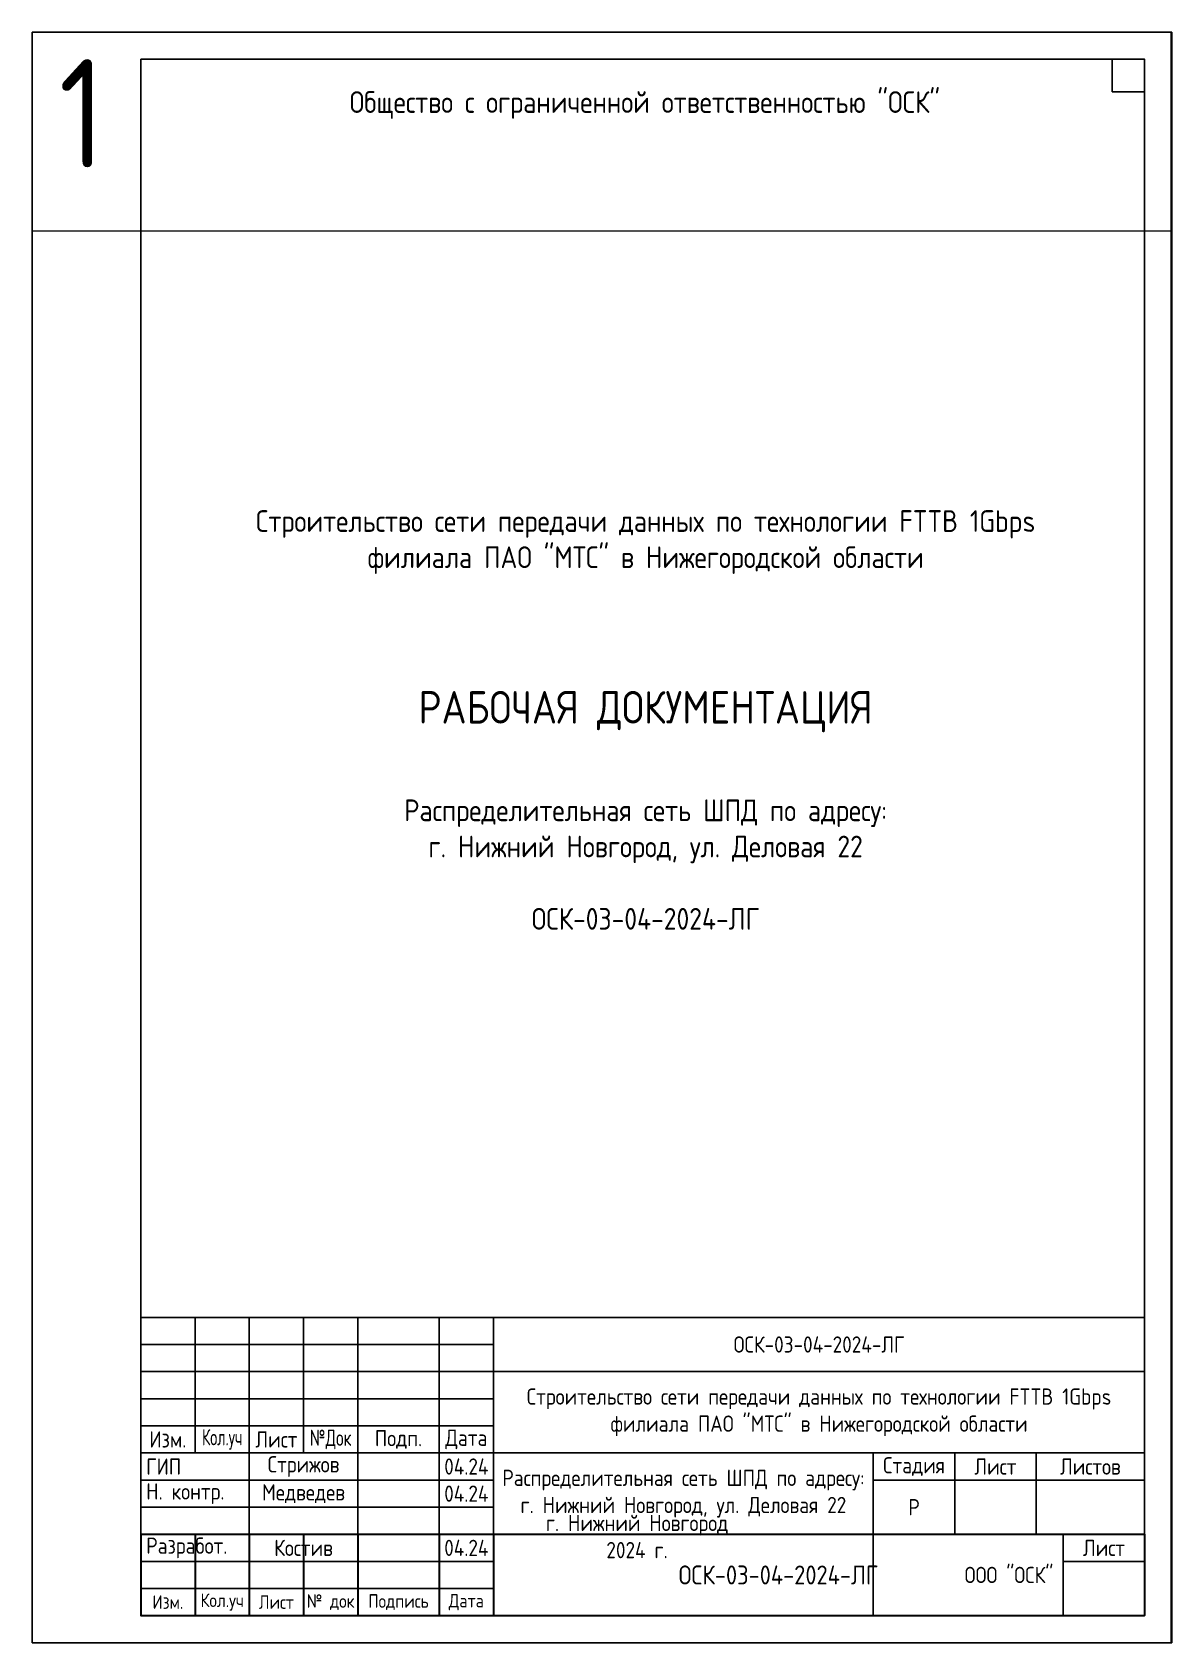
# Paper-space layout '1' of a CAD drawing. Extents: x 0 to 210, y 0 to 297.
# The model-space entities are those that its viewports show. They can reach past a viewport. Long polylines and large blocks are cut down to what shows.
import ezdxf

# ---------------------------------------------------------------- set-up
doc = ezdxf.new("R2010")
doc.units = 0
doc.header["$MEASUREMENT"] = 0
doc.layers.get('0').update_dxf_attribs({"linetype": 'CONTINUOUS'})
doc.layers.get('Defpoints').update_dxf_attribs({"linetype": 'CONTINUOUS'})
doc.layers.add('ВЭ', color=1, linetype='CONTINUOUS')
doc.styles.add('мой', font='', dxfattribs={"width": 0.9, "height": 3})
doc.styles.get('мой').set_extended_font_data('GOST Common')

# ---------------------------------------------------------------- blocks, each defined once
blk = doc.blocks.new('*T44')
at = {"color": 0, "linetype": 'ByBlock', "lineweight": -2, "transparency": 16777216}
for p, q in [((0, 0), (6, 0)), ((0, 0), (0, -6)), ((6, 0), (6, -6)), ((0, -6), (6, -6))]:
    blk.add_line(p, q, dxfattribs=at)
blk = doc.blocks.new('*T42')
at = {"color": 0, "linetype": 'ByBlock', "lineweight": -2, "transparency": 16777216}
for p, q in [((0, 0), (185, 0)), ((0, 0), (0, -55)), ((10, 0), (10, -25)), ((20, 0), (20, -55)), ((30, 0), (30, -25)), ((40, 0), (40, -55)), ((55, 0), (55, -55)), ((65, 0), (65, -55)), ((185, 0), (185, -55)), ((0, -5), (65, -5)), ((0, -10), (185, -10)), ((0, -15), (65, -15)), ((0, -20), (65, -20)), ((0, -25), (185, -25)), ((135, -25), (135, -55)), ((150, -25), (150, -40)), ((165, -25), (165, -40)), ((0, -30), (65, -30)), ((135, -30), (185, -30)), ((0, -35), (65, -35)), ((0, -40), (185, -40)), ((0, -45), (65, -45)), ((0, -50), (65, -50)), ((0, -55), (185, -55))]:
    blk.add_line(p, q, dxfattribs=at)
at = {"color": 0, "transparency": 16777216, "char_height": 3, "style": 'мой'}
for s, insert, width, attachment_point in [('ОСК-03-04-2024-ЛГ', (125, -5), 119, 5), ('Строительство сети передачи данных по технологии FTTB 1Gbps филиала ПАО "МТС" в Нижегородской области', (125, -17.5), 119, 5), ('{\\W0.7;Кол.уч}', (15, -22.5), 10, 5), ('{\\W0.75;№Док}', (35, -22.5), 10, 5), ('Подп.', (47.5, -22.5), 15, 5), ('Дата', (60, -22.5), 10, 5), ('Изм.', (5, -22.5), 10, 5), ('Лист', (25, -22.5), 9, 5), ('ГИП', (1, -27.5), 18, 4), ('Стрижов', (30, -27.5), 19, 5), ('04.24', (60, -27.5), 9, 5), ('Стадия', (142.5, -27.5), 14, 5), ('Лист', (157.5, -27.5), 14, 5), ('Листов', (175, -27.5), 19, 5), ('Распределительная сеть ШПД по адресу: г. Нижний Новгород, ул. Деловая 22 ', (100, -32.5), 69, 5), ('Н. контр.', (1, -32.5), 18, 4), ('Медведев', (30, -32.5), 19, 5), ('04.24', (60, -32.5), 9, 5), ('Р', (142.5, -35), 14, 5), ('Разработ.', (1, -42.5), 18, 4), ('Костив', (30, -42.5), 19, 5), ('04.24', (60, -42.5), 9, 5), ('ООО "ОСК"', (160, -47.5), 49, 5)]:
    blk.add_mtext(s, dxfattribs=dict(at, insert=insert, width=width, attachment_point=attachment_point))
blk = doc.blocks.new('*T43')
at = {"color": 0, "linetype": 'ByBlock', "lineweight": 30, "transparency": 16777216}
for p, q in [((0, 0), (185, 0)), ((0, 0), (0, -15)), ((10, 0), (10, -15)), ((20, 0), (20, -15)), ((30, 0), (30, -15)), ((40, 0), (40, -15)), ((55, 0), (55, -15)), ((65, 0), (65, -15)), ((185, 0), (185, -15)), ((0, -15), (185, -15))]:
    blk.add_line(p, q, dxfattribs=at)
at = {"color": 0, "linetype": 'ByBlock', "lineweight": -2, "transparency": 16777216}
for p, q in [((170, 0), (170, -15)), ((0, -5), (65, -5)), ((170, -5), (185, -5)), ((0, -10), (65, -10))]:
    blk.add_line(p, q, dxfattribs=at)
at = {"color": 0, "lineweight": 18, "transparency": 16777216, "attachment_point": 5, "style": 'мой'}
for s, insert, char_height, width in [('Лист', (177.5, -2.5), 3, 14), ('ОСК-03-04-2024-ЛГ', (117.5, -7.5), 3.5, 104), ('Изм.', (5, -12.5), 2.5, 9), ('Кол.уч', (15, -12.5), 2.5, 9), ('Лист', (25, -12.5), 2.5, 9), ('№ док', (35, -12.5), 2.5, 9), ('Подпись', (47.5, -12.5), 2.5, 14), ('Дата', (60, -12.5), 2.5, 9)]:
    blk.add_mtext(s, dxfattribs=dict(at, insert=insert, char_height=char_height, width=width))
blk = doc.blocks.new('*U41')
for points in [[(0, 297), (210, 297), (210, 0), (0, 0)], [(20, 292), (205, 292), (205, 5), (20, 5)]]:
    blk.add_lwpolyline(points, close=True)
for name, p in [('*T44', (199, 292)), ('*T42', (20, 60)), ('*T43', (20, 20))]:
    blk.add_blockref(name, p)
blk = doc.blocks.new('*T13')
at = {"layer": 'Defpoints', "color": 8, "linetype": 'ByBlock', "lineweight": 0, "transparency": 16777216}
for p, q in [((0, 0), (7018, 0)), ((0, 0), (0, -36.67)), ((242, 0), (242, -36.67)), ((484, 0), (484, -36.67)), ((726, 0), (726, -36.67)), ((968, 0), (968, -36.67)), ((1210, 0), (1210, -36.67)), ((1452, 0), (1452, -36.67)), ((1694, 0), (1694, -36.67)), ((1936, 0), (1936, -36.67)), ((2178, 0), (2178, -36.67)), ((2420, 0), (2420, -36.67)), ((2662, 0), (2662, -36.67)), ((2904, 0), (2904, -36.67)), ((3146, 0), (3146, -36.67)), ((3388, 0), (3388, -36.67)), ((3630, 0), (3630, -36.67)), ((3872, 0), (3872, -36.67)), ((4114, 0), (4114, -36.67)), ((4356, 0), (4356, -36.67)), ((4598, 0), (4598, -36.67)), ((4840, 0), (4840, -36.67)), ((5082, 0), (5082, -36.67)), ((5324, 0), (5324, -36.67)), ((5566, 0), (5566, -36.67)), ((5808, 0), (5808, -36.67)), ((6050, 0), (6050, -36.67)), ((6292, 0), (6292, -36.67)), ((6534, 0), (6534, -36.67)), ((6776, 0), (6776, -36.67)), ((0, -36.67), (7018, -36.67))]:
    blk.add_line(p, q, dxfattribs=at)
at = {"layer": 'Defpoints', "color": 0, "linetype": 'ByBlock', "lineweight": -2, "transparency": 16777216}
blk.add_line((7018, 0), (7018, -36.67), dxfattribs=at)
at = {"layer": 'Defpoints', "color": 5, "linetype": 'Continuous', "lineweight": 0, "transparency": 16777216, "char_height": 20, "width": 232, "attachment_point": 1, "style": 'мой'}
for s, insert in [('1', (5, -5)), ('2', (247, -5)), ('3', (489, -5)), ('4', (731, -5)), ('5', (973, -5)), ('6', (1215, -5)), ('7', (1457, -5)), ('8', (1699, -5)), ('9', (1941, -5)), ('10', (2183, -5)), ('11', (2425, -5)), ('12', (2667, -5)), ('13', (2909, -5)), ('14', (3151, -5)), ('16', (3393, -5)), ('17', (3635, -5)), ('18', (3877, -5)), ('19', (4119, -5)), ('{\\fGOST Common|b0|i0|c204|p34;24', (4361, -5)), ('25', (4603, -5)), ('23', (4845, -5)), ('28', (5087, -5)), ('29', (5329, -5)), ('33', (5571, -5)), ('34', (5813, -5)), ('35', (6055, -5)), ('36', (6297, -5)), ('37', (6539, -5)), ('38', (6781, -5))]:
    blk.add_mtext(s, dxfattribs=dict(at, insert=insert))
blk = doc.blocks.new('*U14')
at = {"layer": 'ВЭ', "color": 250, "linetype": 'ByBlock', "lineweight": 18}
blk.add_lwpolyline([(-105, -148.5), (105, -148.5), (105, 148.5), (-105, 148.5), (-105, -148.5)], dxfattribs=at)
blk = doc.blocks.new('*U15')
at = {"layer": 'Defpoints', "color": 0, "linetype": 'ByBlock', "lineweight": -2, "transparency": 16777216}
blk.add_blockref('*U14', (0, 0), dxfattribs=at)

msp = doc.modelspace()

# ---------------------------------------------------------------- block references
msp.add_blockref('*T13', (6775, 3972))
at = {"layer": 'Defpoints'}
msp.add_blockref('*U15', (6880, 3823.5), dxfattribs=at)

# ---------------------------------------------------------------- texts
at = {"style": 'мой'}
for s, insert, char_height, width, attachment_point in [('\\pxqc;Общество с ограниченной ответственностью "ОСК"', (6888, 3958.54), 4, 155, 5), ('{\\H1.33333x;Строительство сети передачи данных по технологии FTTB 1Gbps филиала ПАО "МТС" в Нижегородской области\\P\\H1.5x;\\P\\PРАБОЧАЯ ДОКУМЕНТАЦИЯ\\H0.85715x;\\P\\H0.58333x;\\P\\P\\H1.33333x;Распределительная сеть ШПД по адресу:  \\Pг. Нижний Новгород, ул. Деловая 22 \\P\\PОСК-03-04-2024-ЛГ}', (6888.14, 3845.14), 3, 154.1412, 5), ('\\pxqc;г. Нижний Новгород\\P2024 г.', (6886.56, 3698.56), 3, 44.8131, 2)]:
    msp.add_mtext(s, dxfattribs=dict(at, insert=insert, char_height=char_height, width=width, attachment_point=attachment_point))

psp = doc.layouts.new('1')

# ---------------------------------------------------------------- block references
psp.add_blockref('*U41', (-0.02, -0.01))

# ---------------------------------------------------------------- viewports
at = {"layer": 'ВЭ', "color": 1}
psp.add_viewport(center=(104.98, 148.49), size=(210, 297), view_center_point=(6880.1, 3823.47), view_height=297.001, dxfattribs=at)

doc.saveas('drawing.dxf')
